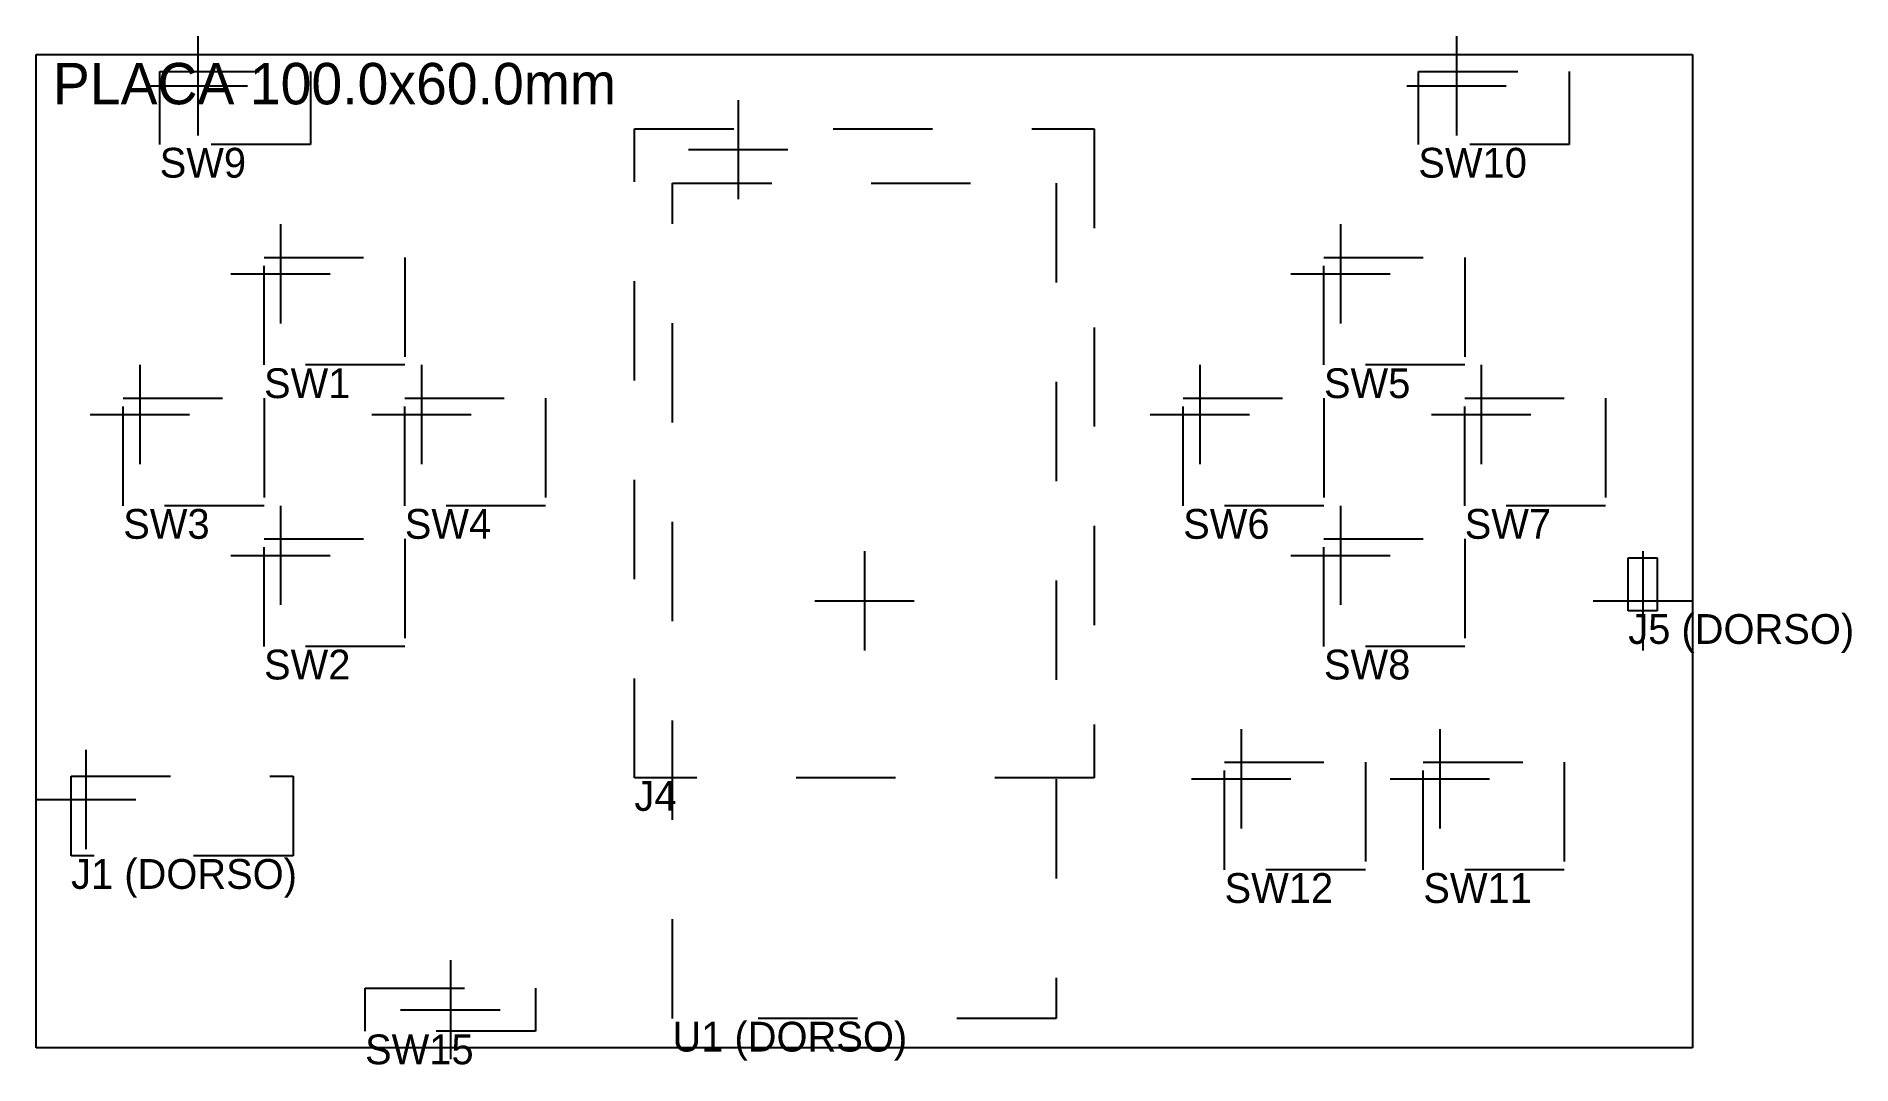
# Model space of a CAD drawing. Header units: millimetres. Extents: x 0 to 110, y -61 to 1.
import ezdxf

# ---------------------------------------------------------------- set-up
doc = ezdxf.new("R2010")
doc.units = ezdxf.units.MM
doc.linetypes.add('DASHED', pattern=[12, 6, -6])
for name, color, linetype in [('BOARD_OUTLINE', 7, 'CONTINUOUS'), ('J1', 1, 'CONTINUOUS'), ('J4', 2, 'CONTINUOUS'), ('J5', 3, 'CONTINUOUS'), ('SW1', 4, 'CONTINUOUS'), ('SW10', 5, 'CONTINUOUS'), ('SW11', 6, 'CONTINUOUS'), ('SW12', 1, 'CONTINUOUS'), ('SW15', 2, 'CONTINUOUS'), ('SW2', 3, 'CONTINUOUS'), ('SW3', 4, 'CONTINUOUS'), ('SW4', 5, 'CONTINUOUS'), ('SW5', 6, 'CONTINUOUS'), ('SW6', 1, 'CONTINUOUS'), ('SW7', 2, 'CONTINUOUS'), ('SW8', 3, 'CONTINUOUS'), ('SW9', 4, 'CONTINUOUS'), ('U1', 5, 'CONTINUOUS')]:
    doc.layers.add(name, color=color, linetype=linetype)

msp = doc.modelspace()

# ---------------------------------------------------------------- linework, layer by layer
at = {"layer": 'BOARD_OUTLINE', "linetype": 'CONTINUOUS'}
for p, q in [((0, 0), (100, 0)), ((0, -60), (0, 0)), ((100, 0), (100, -60)), ((100, -60), (0, -60))]:
    msp.add_line(p, q, dxfattribs=at)
at = {"layer": 'J1', "linetype": 'CONTINUOUS'}
for p, q in [((3, -42), (3, -48)), ((0, -45), (6, -45))]:
    msp.add_line(p, q, dxfattribs=at)
at = {"layer": 'J1', "linetype": 'DASHED'}
for p, q in [((2.1, -43.6), (15.5, -43.6)), ((2.1, -48.4), (2.1, -43.6)), ((15.5, -43.6), (15.5, -48.4)), ((15.5, -48.4), (2.1, -48.4))]:
    msp.add_line(p, q, dxfattribs=at)
at = {"layer": 'J4', "linetype": 'CONTINUOUS'}
for p, q in [((42.38, -2.74), (42.38, -8.74)), ((39.38, -5.74), (45.38, -5.74))]:
    msp.add_line(p, q, dxfattribs=at)
at = {"layer": 'J4', "linetype": 'DASHED'}
for p, q in [((36.115, -4.475), (63.885, -4.475)), ((36.115, -43.685), (36.115, -4.475)), ((63.885, -4.475), (63.885, -43.685)), ((63.885, -43.685), (36.115, -43.685))]:
    msp.add_line(p, q, dxfattribs=at)
at = {"layer": 'J5', "linetype": 'DASHED'}
for p, q in [((96.125, -30.4), (97.875, -30.4)), ((96.125, -33.6), (96.125, -30.4)), ((97.875, -30.4), (97.875, -33.6)), ((97.875, -33.6), (96.125, -33.6))]:
    msp.add_line(p, q, dxfattribs=at)
at = {"layer": 'J5', "linetype": 'CONTINUOUS'}
for p, q in [((97, -30), (97, -36)), ((94, -33), (100, -33))]:
    msp.add_line(p, q, dxfattribs=at)
at = {"layer": 'SW1', "linetype": 'CONTINUOUS'}
for p, q in [((14.75, -10.25), (14.75, -16.25)), ((11.75, -13.25), (17.75, -13.25))]:
    msp.add_line(p, q, dxfattribs=at)
at = {"layer": 'SW1', "linetype": 'DASHED'}
for p, q in [((13.75, -12.25), (22.25, -12.25)), ((13.75, -18.75), (13.75, -12.25)), ((22.25, -12.25), (22.25, -18.75)), ((22.25, -18.75), (13.75, -18.75))]:
    msp.add_line(p, q, dxfattribs=at)
at = {"layer": 'SW10', "linetype": 'CONTINUOUS'}
for p, q in [((85.75, 1.11), (85.75, -4.89)), ((82.75, -1.89), (88.75, -1.89))]:
    msp.add_line(p, q, dxfattribs=at)
at = {"layer": 'SW10', "linetype": 'DASHED'}
for p, q in [((83.45, -1.015), (92.56, -1.015)), ((83.45, -5.43), (83.45, -1.015)), ((92.56, -1.015), (92.56, -5.43)), ((92.56, -5.43), (83.45, -5.43))]:
    msp.add_line(p, q, dxfattribs=at)
at = {"layer": 'SW11', "linetype": 'CONTINUOUS'}
for p, q in [((84.75, -40.75), (84.75, -46.75)), ((81.75, -43.75), (87.75, -43.75))]:
    msp.add_line(p, q, dxfattribs=at)
at = {"layer": 'SW11', "linetype": 'DASHED'}
for p, q in [((83.75, -42.75), (92.25, -42.75)), ((83.75, -49.25), (83.75, -42.75)), ((92.25, -42.75), (92.25, -49.25)), ((92.25, -49.25), (83.75, -49.25))]:
    msp.add_line(p, q, dxfattribs=at)
at = {"layer": 'SW12', "linetype": 'CONTINUOUS'}
for p, q in [((72.75, -40.75), (72.75, -46.75)), ((69.75, -43.75), (75.75, -43.75))]:
    msp.add_line(p, q, dxfattribs=at)
at = {"layer": 'SW12', "linetype": 'DASHED'}
for p, q in [((71.75, -42.75), (80.25, -42.75)), ((71.75, -49.25), (71.75, -42.75)), ((80.25, -42.75), (80.25, -49.25)), ((80.25, -49.25), (71.75, -49.25))]:
    msp.add_line(p, q, dxfattribs=at)
at = {"layer": 'SW15', "linetype": 'CONTINUOUS'}
for p, q in [((25, -54.7), (25, -60.7)), ((22, -57.7), (28, -57.7))]:
    msp.add_line(p, q, dxfattribs=at)
at = {"layer": 'SW15', "linetype": 'DASHED'}
for p, q in [((19.85, -56.4), (30.15, -56.4)), ((19.85, -59), (19.85, -56.4)), ((30.15, -56.4), (30.15, -59)), ((30.15, -59), (19.85, -59))]:
    msp.add_line(p, q, dxfattribs=at)
at = {"layer": 'SW2', "linetype": 'CONTINUOUS'}
for p, q in [((14.75, -27.25), (14.75, -33.25)), ((11.75, -30.25), (17.75, -30.25))]:
    msp.add_line(p, q, dxfattribs=at)
at = {"layer": 'SW2', "linetype": 'DASHED'}
for p, q in [((13.75, -29.25), (22.25, -29.25)), ((13.75, -35.75), (13.75, -29.25)), ((22.25, -29.25), (22.25, -35.75)), ((22.25, -35.75), (13.75, -35.75))]:
    msp.add_line(p, q, dxfattribs=at)
at = {"layer": 'SW3', "linetype": 'CONTINUOUS'}
for p, q in [((6.25, -18.75), (6.25, -24.75)), ((3.25, -21.75), (9.25, -21.75))]:
    msp.add_line(p, q, dxfattribs=at)
at = {"layer": 'SW3', "linetype": 'DASHED'}
for p, q in [((5.25, -20.75), (13.75, -20.75)), ((5.25, -27.25), (5.25, -20.75)), ((13.75, -20.75), (13.75, -27.25)), ((13.75, -27.25), (5.25, -27.25))]:
    msp.add_line(p, q, dxfattribs=at)
at = {"layer": 'SW4', "linetype": 'CONTINUOUS'}
for p, q in [((23.25, -18.75), (23.25, -24.75)), ((20.25, -21.75), (26.25, -21.75))]:
    msp.add_line(p, q, dxfattribs=at)
at = {"layer": 'SW4', "linetype": 'DASHED'}
for p, q in [((22.25, -20.75), (30.75, -20.75)), ((22.25, -27.25), (22.25, -20.75)), ((30.75, -20.75), (30.75, -27.25)), ((30.75, -27.25), (22.25, -27.25))]:
    msp.add_line(p, q, dxfattribs=at)
at = {"layer": 'SW5', "linetype": 'CONTINUOUS'}
for p, q in [((78.75, -10.25), (78.75, -16.25)), ((75.75, -13.25), (81.75, -13.25))]:
    msp.add_line(p, q, dxfattribs=at)
at = {"layer": 'SW5', "linetype": 'DASHED'}
for p, q in [((77.75, -12.25), (86.25, -12.25)), ((77.75, -18.75), (77.75, -12.25)), ((86.25, -12.25), (86.25, -18.75)), ((86.25, -18.75), (77.75, -18.75))]:
    msp.add_line(p, q, dxfattribs=at)
at = {"layer": 'SW6', "linetype": 'CONTINUOUS'}
for p, q in [((70.25, -18.75), (70.25, -24.75)), ((67.25, -21.75), (73.25, -21.75))]:
    msp.add_line(p, q, dxfattribs=at)
at = {"layer": 'SW6', "linetype": 'DASHED'}
for p, q in [((69.25, -20.75), (77.75, -20.75)), ((69.25, -27.25), (69.25, -20.75)), ((77.75, -20.75), (77.75, -27.25)), ((77.75, -27.25), (69.25, -27.25))]:
    msp.add_line(p, q, dxfattribs=at)
at = {"layer": 'SW7', "linetype": 'CONTINUOUS'}
for p, q in [((87.25, -18.75), (87.25, -24.75)), ((84.25, -21.75), (90.25, -21.75))]:
    msp.add_line(p, q, dxfattribs=at)
at = {"layer": 'SW7', "linetype": 'DASHED'}
for p, q in [((86.25, -20.75), (94.75, -20.75)), ((86.25, -27.25), (86.25, -20.75)), ((94.75, -20.75), (94.75, -27.25)), ((94.75, -27.25), (86.25, -27.25))]:
    msp.add_line(p, q, dxfattribs=at)
at = {"layer": 'SW8', "linetype": 'CONTINUOUS'}
for p, q in [((78.75, -27.25), (78.75, -33.25)), ((75.75, -30.25), (81.75, -30.25))]:
    msp.add_line(p, q, dxfattribs=at)
at = {"layer": 'SW8', "linetype": 'DASHED'}
for p, q in [((77.75, -29.25), (86.25, -29.25)), ((77.75, -35.75), (77.75, -29.25)), ((86.25, -29.25), (86.25, -35.75)), ((86.25, -35.75), (77.75, -35.75))]:
    msp.add_line(p, q, dxfattribs=at)
at = {"layer": 'SW9', "linetype": 'CONTINUOUS'}
for p, q in [((9.75, 1.11), (9.75, -4.89)), ((6.75, -1.89), (12.75, -1.89))]:
    msp.add_line(p, q, dxfattribs=at)
at = {"layer": 'SW9', "linetype": 'DASHED'}
for p, q in [((7.45, -1.015), (16.56, -1.015)), ((7.45, -5.43), (7.45, -1.015)), ((16.56, -1.015), (16.56, -5.43)), ((16.56, -5.43), (7.45, -5.43))]:
    msp.add_line(p, q, dxfattribs=at)
at = {"layer": 'U1', "linetype": 'DASHED'}
for p, q in [((38.41, -7.77), (61.59, -7.77)), ((38.41, -58.23), (38.41, -7.77)), ((61.59, -7.77), (61.59, -58.23)), ((61.59, -58.23), (38.41, -58.23))]:
    msp.add_line(p, q, dxfattribs=at)
at = {"layer": 'U1', "linetype": 'CONTINUOUS'}
for p, q in [((50, -30), (50, -36)), ((47, -33), (53, -33))]:
    msp.add_line(p, q, dxfattribs=at)

# ---------------------------------------------------------------- texts
at = {"layer": 'BOARD_OUTLINE'}
msp.add_text('PLACA 100.0x60.0mm', height=2.5, dxfattribs=at).set_placement((1, -3))
at = {"layer": 'J1'}
msp.add_text('J1 (DORSO)', height=1.8, dxfattribs=at).set_placement((2.1, -50.4))
at = {"layer": 'J4'}
msp.add_text('J4', height=1.8, dxfattribs=at).set_placement((36.115, -45.685))
at = {"layer": 'J5'}
msp.add_text('J5 (DORSO)', height=1.8, dxfattribs=at).set_placement((96.125, -35.6))
at = {"layer": 'SW1'}
msp.add_text('SW1', height=1.8, dxfattribs=at).set_placement((13.75, -20.75))
at = {"layer": 'SW10'}
msp.add_text('SW10', height=1.8, dxfattribs=at).set_placement((83.45, -7.43))
at = {"layer": 'SW11'}
msp.add_text('SW11', height=1.8, dxfattribs=at).set_placement((83.75, -51.25))
at = {"layer": 'SW12'}
msp.add_text('SW12', height=1.8, dxfattribs=at).set_placement((71.75, -51.25))
at = {"layer": 'SW15'}
msp.add_text('SW15', height=1.8, dxfattribs=at).set_placement((19.85, -61))
at = {"layer": 'SW2'}
msp.add_text('SW2', height=1.8, dxfattribs=at).set_placement((13.75, -37.75))
at = {"layer": 'SW3'}
msp.add_text('SW3', height=1.8, dxfattribs=at).set_placement((5.25, -29.25))
at = {"layer": 'SW4'}
msp.add_text('SW4', height=1.8, dxfattribs=at).set_placement((22.25, -29.25))
at = {"layer": 'SW5'}
msp.add_text('SW5', height=1.8, dxfattribs=at).set_placement((77.75, -20.75))
at = {"layer": 'SW6'}
msp.add_text('SW6', height=1.8, dxfattribs=at).set_placement((69.25, -29.25))
at = {"layer": 'SW7'}
msp.add_text('SW7', height=1.8, dxfattribs=at).set_placement((86.25, -29.25))
at = {"layer": 'SW8'}
msp.add_text('SW8', height=1.8, dxfattribs=at).set_placement((77.75, -37.75))
at = {"layer": 'SW9'}
msp.add_text('SW9', height=1.8, dxfattribs=at).set_placement((7.45, -7.43))
at = {"layer": 'U1'}
msp.add_text('U1 (DORSO)', height=1.8, dxfattribs=at).set_placement((38.41, -60.23))

doc.saveas('drawing.dxf')
